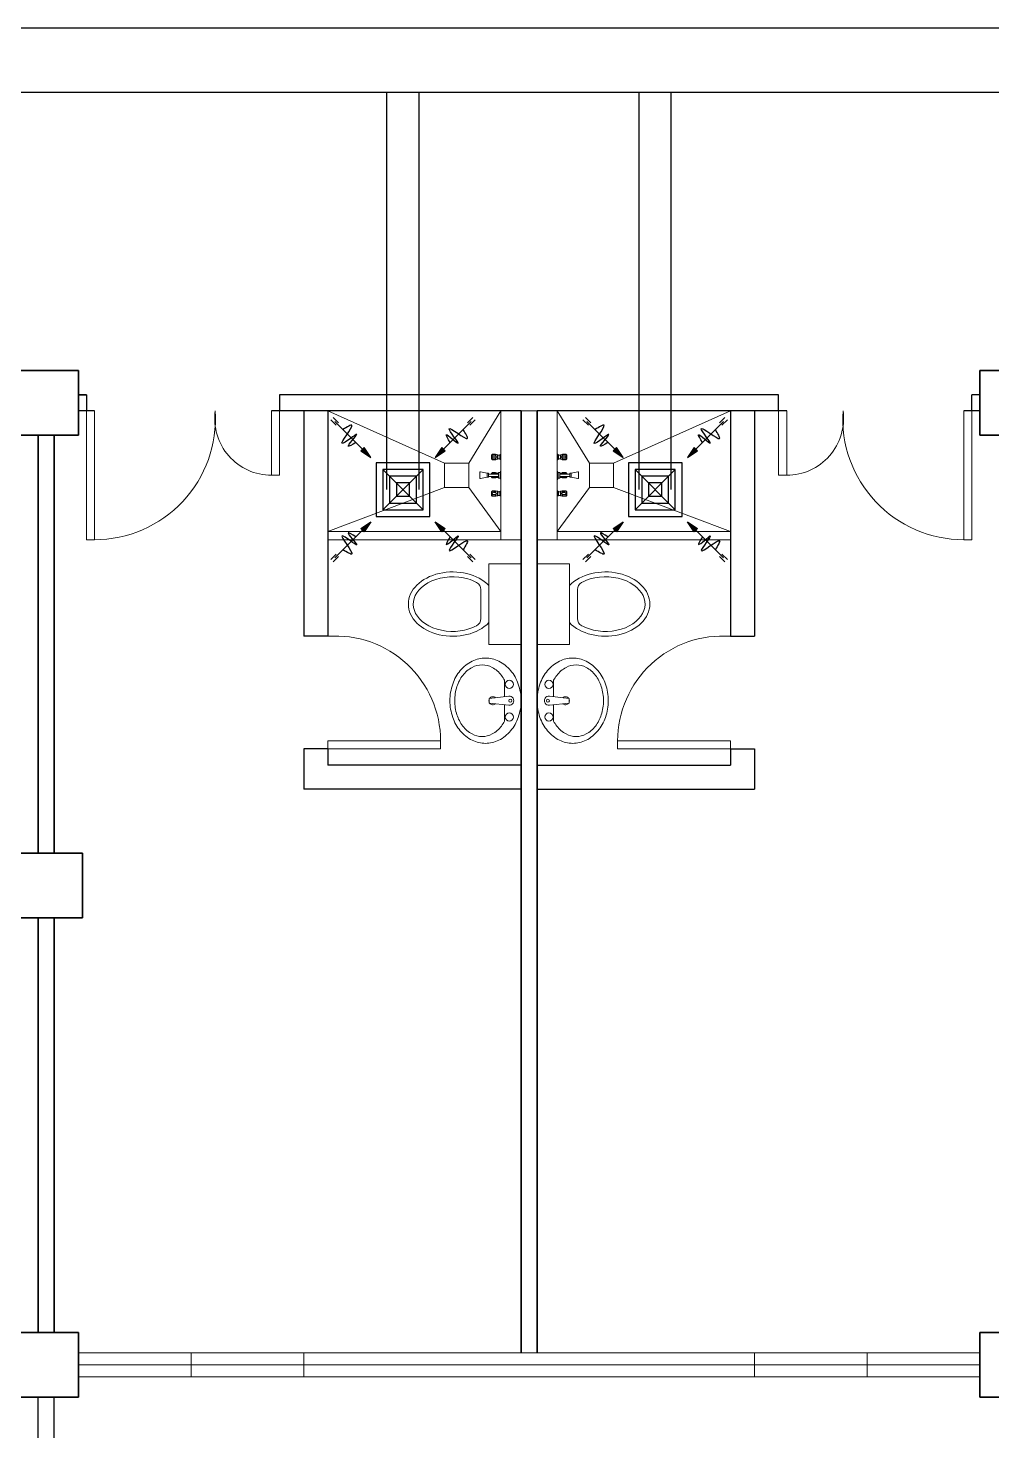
# Model space of a CAD drawing. Header units: millimetres. Extents: x 3 to 200, y 1 to 233.
# Drawn here: x 29.41 to 35.39, y 20.55 to 29.26 of the extents above; entities that cross this region are included whole.
import ezdxf

# ---------------------------------------------------------------- set-up
doc = ezdxf.new("R2010")
doc.units = ezdxf.units.MM
doc.header["$MEASUREMENT"] = 0
for name, color, linetype in [('AIR', 7, 'Continuous'), ('AIR-00', 8, 'Continuous'), ('AIR-03', 30, 'Continuous'), ('exhaust', 1, 'Continuous')]:
    doc.layers.add(name, color=color, linetype=linetype)

# ---------------------------------------------------------------- blocks, each defined once
blk = doc.blocks.new('GRILL-C-IN')
at = {"layer": 'AIR-00', "ltscale": 3}
for p, q in [((-0.601, 0.623), (-0.651, 0.674)), ((0.601, 0.623), (0.651, 0.674)), ((-0.623, 0.601), (-0.674, 0.651)), ((-0.637, 0.637), (-0.3, 0.3)), ((0.637, 0.637), (0.3, 0.3)), ((0.623, 0.601), (0.674, 0.651)), ((-0.637, -0.637), (-0.3, -0.3)), ((0.637, -0.637), (0.3, -0.3)), ((-0.623, -0.601), (-0.674, -0.651)), ((-0.601, -0.623), (-0.651, -0.674)), ((0.601, -0.623), (0.651, -0.674)), ((0.623, -0.601), (0.674, -0.651))]:
    blk.add_line(p, q, dxfattribs=at)
at = {"layer": 'AIR-00', "color": 50}
for p, q in [((-0.188, 0.187), (0.187, -0.188)), ((0.187, 0.187), (-0.188, -0.188))]:
    blk.add_line(p, q, dxfattribs=at)
at = {"layer": 'AIR-00', "ltscale": 3}
for points in [[(-0.362, 0.393), (-0.393, 0.362), (-0.3, 0.3)], [(0.393, 0.362), (0.362, 0.393), (0.3, 0.3)], [(-0.362, -0.393), (-0.393, -0.362), (-0.3, -0.3)], [(0.393, -0.362), (0.362, -0.393), (0.3, -0.3)]]:
    blk.add_lwpolyline(points, close=True, dxfattribs=at)
at = {"layer": 'AIR-00', "color": 50}
for points in [[(-0.188, -0.188), (0.187, -0.188), (0.187, 0.187), (-0.188, 0.187)], [(-0.125, -0.125), (0.125, -0.125), (0.125, 0.125), (-0.125, 0.125)], [(-0.062, -0.062), (0.062, -0.062), (0.062, 0.062), (-0.062, 0.062)]]:
    blk.add_lwpolyline(points, close=True, dxfattribs=at)
at = {"layer": 'AIR-00', "ltscale": 3}
for points in [[(-0.441, 0.441), (-0.512, 0.404), (-0.432, 0.514), (-0.568, 0.43), (-0.477, 0.6), (-0.561, 0.561)], [(0.441, 0.441), (0.404, 0.512), (0.514, 0.432), (0.43, 0.568), (0.6, 0.477), (0.561, 0.561)], [(-0.441, -0.441), (-0.512, -0.404), (-0.432, -0.514), (-0.568, -0.43), (-0.477, -0.6), (-0.561, -0.561)], [(0.441, -0.441), (0.404, -0.512), (0.514, -0.432), (0.43, -0.568), (0.6, -0.477), (0.561, -0.561)]]:
    blk.add_spline(points, degree=3, dxfattribs=at)
for points in [[(-0.3, 0.3), (-0.362, 0.393), (-0.393, 0.362)], [(0.3, 0.3), (0.393, 0.362), (0.362, 0.393)], [(-0.3, -0.3), (-0.362, -0.393), (-0.393, -0.362)], [(0.3, -0.3), (0.393, -0.362), (0.362, -0.393)]]:
    blk.add_solid(points, dxfattribs=at)
at = {"layer": 'AIR-03', "color": 6}
blk.add_lwpolyline([(-0.25, -0.25), (0.25, -0.25), (0.25, 0.25), (-0.25, 0.25)], close=True, dxfattribs=at)

msp = doc.modelspace()

# ---------------------------------------------------------------- linework, layer by layer
at = {"color": 8, "linetype": 'ByBlock', "lineweight": 25}
for p, q in [((29.7699, 26.9867), (29.7199, 26.9867)), ((29.7199, 26.9867), (29.7699, 26.9867)), ((29.7699, 26.9867), (29.7699, 26.8867)), ((34.0699, 26.9867), (30.9699, 26.9867)), ((30.9699, 26.9867), (30.9699, 26.8867)), ((34.0699, 26.8867), (34.0699, 26.9867)), ((35.3199, 26.9867), (35.2699, 26.9867)), ((35.2699, 26.8867), (35.2699, 26.9867)), ((29.8199, 26.8867), (29.7199, 26.8867)), ((32.4699, 26.8867), (30.9199, 26.8867)), ((32.3449, 26.8867), (31.2699, 26.8867)), ((32.4699, 21.0367), (32.4699, 26.8867)), ((32.4699, 26.8867), (32.4699, 21.0367)), ((32.5699, 21.0367), (32.5699, 26.8867)), ((32.5699, 26.8867), (32.5699, 21.0367)), ((34.1199, 26.8867), (32.5699, 26.8867)), ((35.3199, 26.8867), (35.2199, 26.8867)), ((29.4699, 24.1388), (29.4699, 26.7367)), ((29.4699, 26.7367), (29.4699, 24.1388)), ((29.5699, 24.1388), (29.5699, 26.7367)), ((29.5699, 26.7367), (29.5699, 24.1388)), ((29.4699, 21.1617), (29.4699, 23.7388)), ((29.4699, 23.7388), (29.4699, 21.1617)), ((29.5699, 21.1617), (29.5699, 23.7388)), ((29.5699, 23.7388), (29.5699, 21.1617)), ((29.4699, 18.1388), (29.4699, 20.7617)), ((29.5699, 18.1388), (29.5699, 20.7617))]:
    msp.add_line(p, q, dxfattribs=at)
at = {"color": 8, "linetype": 'ByBlock', "lineweight": 25, "ltscale": 0.3}
for p, q in [((31.1199, 26.8867), (31.1199, 25.4867)), ((31.2699, 26.8867), (31.2699, 25.4867)), ((33.7699, 26.8867), (33.7699, 25.4867)), ((33.9199, 26.8867), (33.9199, 25.4867)), ((31.2699, 25.4867), (31.1199, 25.4867)), ((33.7699, 25.4867), (33.9199, 25.4867)), ((31.1199, 24.7867), (31.1199, 24.5367)), ((31.2699, 24.7867), (31.1199, 24.7867)), ((31.2699, 24.7867), (31.2699, 24.6867)), ((33.7699, 24.7867), (33.7699, 24.6867)), ((33.7699, 24.7867), (33.9199, 24.7867)), ((33.9199, 24.7867), (33.9199, 24.5367)), ((32.4699, 24.6867), (31.2699, 24.6867)), ((32.5699, 24.6867), (33.7699, 24.6867)), ((32.4699, 24.5367), (31.1199, 24.5367)), ((32.5699, 24.5367), (33.9199, 24.5367))]:
    msp.add_line(p, q, dxfattribs=at)
at = {"color": 8, "linetype": 'ByBlock', "lineweight": 9, "ltscale": 0.3}
for p, q in [((31.9949, 26.5617), (31.2699, 26.8867)), ((32.1449, 26.5617), (32.3449, 26.8867)), ((32.8949, 26.5617), (32.6949, 26.8867)), ((33.0449, 26.5617), (33.7699, 26.8867)), ((31.9949, 26.4117), (31.2699, 26.1367)), ((32.1449, 26.4117), (32.3449, 26.1367)), ((32.8949, 26.4117), (32.6949, 26.1367)), ((33.0449, 26.4117), (33.7699, 26.1367))]:
    msp.add_line(p, q, dxfattribs=at)
at = {"color": 8, "linetype": 'ByBlock', "lineweight": 9}
for p, q in [((32.3449, 26.8867), (32.3449, 26.0867)), ((32.5699, 26.8867), (32.4699, 26.8867)), ((32.6949, 26.8867), (32.6949, 26.0867)), ((32.4699, 24.5011), (32.4699, 26.4511)), ((29.7199, 21.0367), (32.4699, 21.0367)), ((30.4199, 21.0367), (30.4199, 20.8867)), ((31.1199, 20.8867), (31.1199, 21.0367)), ((32.4699, 21.0367), (32.5699, 21.0367)), ((32.5699, 21.0367), (35.3199, 21.0367)), ((33.9199, 21.0367), (33.9199, 20.8867)), ((34.6199, 21.0367), (34.6199, 20.8867)), ((35.3199, 20.8867), (35.3199, 21.0367)), ((31.1199, 20.9617), (29.7199, 20.9617)), ((31.1199, 20.9617), (33.9199, 20.9617)), ((35.3199, 20.9617), (33.9199, 20.9617)), ((29.7199, 20.8867), (32.5699, 20.8867)), ((32.4699, 20.8867), (35.3199, 20.8867))]:
    msp.add_line(p, q, dxfattribs=at)
at = {"color": 8, "lineweight": 9}
for p, q in [((32.2862, 26.6134), (32.2862, 26.5873)), ((32.2862, 26.6134), (32.2877, 26.6134)), ((32.2862, 26.5873), (32.2877, 26.5873)), ((32.2877, 26.6134), (32.2896, 26.617)), ((32.2877, 26.6134), (32.2877, 26.5873)), ((32.2877, 26.5873), (32.2896, 26.5837)), ((32.2896, 26.617), (32.2896, 26.5837)), ((32.2896, 26.617), (32.3116, 26.617)), ((32.2896, 26.5837), (32.3116, 26.5837)), ((32.2983, 26.6064), (32.3105, 26.6064)), ((32.2983, 26.5943), (32.3105, 26.5943)), ((32.2984, 26.6135), (32.3106, 26.6135)), ((32.2984, 26.5873), (32.3106, 26.5873)), ((32.3116, 26.617), (32.3157, 26.6148)), ((32.3116, 26.6136), (32.3116, 26.6063)), ((32.3116, 26.5872), (32.3116, 26.5945)), ((32.3116, 26.5837), (32.3157, 26.5859)), ((32.3175, 26.6144), (32.3233, 26.6144)), ((32.3175, 26.5864), (32.3233, 26.5864)), ((32.3233, 26.6144), (32.3256, 26.6136)), ((32.3233, 26.6144), (32.3233, 26.5864)), ((32.3233, 26.5864), (32.3256, 26.5871)), ((32.3256, 26.6136), (32.3256, 26.5871)), ((32.3373, 26.6117), (32.3256, 26.6117)), ((32.3373, 26.589), (32.3256, 26.589)), ((32.3442, 26.6174), (32.3373, 26.614)), ((32.3373, 26.614), (32.3373, 26.5867)), ((32.3442, 26.5833), (32.3373, 26.5867)), ((32.3442, 26.6174), (32.3442, 26.5833)), ((32.3442, 26.6174), (32.3449, 26.6174)), ((32.3442, 26.5833), (32.3449, 26.5833)), ((32.3449, 26.6174), (32.3449, 26.5833)), ((32.6949, 26.6174), (32.6949, 26.5833)), ((32.6956, 26.6174), (32.6949, 26.6174)), ((32.6957, 26.5833), (32.6949, 26.5833)), ((32.6956, 26.6174), (32.6957, 26.5833)), ((32.6956, 26.6174), (32.7025, 26.614)), ((32.6957, 26.5833), (32.7025, 26.5867)), ((32.7025, 26.614), (32.7025, 26.5867)), ((32.7025, 26.6117), (32.7142, 26.6117)), ((32.7025, 26.589), (32.7142, 26.589)), ((32.7165, 26.6144), (32.7142, 26.6136)), ((32.7142, 26.6136), (32.7142, 26.5871)), ((32.7165, 26.5864), (32.7142, 26.5871)), ((32.7165, 26.6144), (32.7165, 26.5864)), ((32.7223, 26.6144), (32.7165, 26.6144)), ((32.7223, 26.5864), (32.7165, 26.5864)), ((32.7282, 26.617), (32.7241, 26.6148)), ((32.7282, 26.5837), (32.7241, 26.5859)), ((32.7502, 26.617), (32.7282, 26.617)), ((32.7282, 26.6136), (32.7282, 26.6063)), ((32.7282, 26.5872), (32.7282, 26.5945)), ((32.7502, 26.5837), (32.7282, 26.5837)), ((32.7414, 26.6135), (32.7292, 26.6135)), ((32.7414, 26.5873), (32.7292, 26.5873)), ((32.7415, 26.6064), (32.7293, 26.6064)), ((32.7415, 26.5943), (32.7293, 26.5943)), ((32.7502, 26.617), (32.7502, 26.5837)), ((32.7521, 26.6134), (32.7502, 26.617)), ((32.7521, 26.5873), (32.7502, 26.5837)), ((32.7521, 26.6134), (32.7521, 26.5873)), ((32.7536, 26.6134), (32.7521, 26.6134)), ((32.7536, 26.5873), (32.7521, 26.5873)), ((32.7536, 26.6134), (32.7536, 26.5873)), ((32.213, 26.4674), (32.213, 26.5061)), ((32.2595, 26.4991), (32.2176, 26.5076)), ((32.2671, 26.4991), (32.2595, 26.4991)), ((32.2595, 26.4991), (32.2595, 26.4744)), ((32.2595, 26.4991), (32.2595, 26.4744)), ((32.2671, 26.4744), (32.2671, 26.4991)), ((32.2671, 26.4943), (32.3295, 26.4943)), ((32.2862, 26.4998), (32.2862, 26.4943)), ((32.2862, 26.4998), (32.2877, 26.4998)), ((32.2877, 26.4998), (32.2896, 26.5034)), ((32.2877, 26.4998), (32.2877, 26.4943)), ((32.2896, 26.5034), (32.2896, 26.4943)), ((32.2896, 26.5034), (32.3116, 26.5034)), ((32.2984, 26.4998), (32.3106, 26.4998)), ((32.3116, 26.5034), (32.3157, 26.5012)), ((32.3116, 26.5), (32.3116, 26.4943)), ((32.3175, 26.5008), (32.3233, 26.5008)), ((32.3233, 26.5008), (32.3233, 26.4943)), ((32.3233, 26.5008), (32.3256, 26.5)), ((32.3256, 26.5), (32.3256, 26.4943)), ((32.3295, 26.4981), (32.3256, 26.4981)), ((32.3295, 26.4693), (32.3295, 26.5041)), ((32.3295, 26.5041), (32.3391, 26.5041)), ((32.3295, 26.4943), (32.3295, 26.4792)), ((32.3391, 26.5041), (32.3449, 26.5157)), ((32.3391, 26.4693), (32.3391, 26.5041)), ((32.3391, 26.5041), (32.3391, 26.4693)), ((32.3449, 26.5157), (32.3449, 26.4578)), ((32.7007, 26.5041), (32.6949, 26.5157)), ((32.6949, 26.5157), (32.6949, 26.4578)), ((32.7007, 26.4693), (32.7007, 26.5041)), ((32.7103, 26.5041), (32.7007, 26.5041)), ((32.7007, 26.5041), (32.7007, 26.4693)), ((32.7103, 26.4693), (32.7103, 26.5041)), ((32.7103, 26.4981), (32.7142, 26.4981)), ((32.7727, 26.4943), (32.7103, 26.4943)), ((32.7103, 26.4943), (32.7103, 26.4792)), ((32.7165, 26.5008), (32.7142, 26.5)), ((32.7142, 26.5), (32.7142, 26.4943)), ((32.7165, 26.5008), (32.7165, 26.4943)), ((32.7224, 26.5008), (32.7165, 26.5008)), ((32.7282, 26.5034), (32.7242, 26.5012)), ((32.7502, 26.5034), (32.7282, 26.5034)), ((32.7282, 26.5), (32.7282, 26.4943)), ((32.7414, 26.4998), (32.7292, 26.4998)), ((32.7502, 26.5034), (32.7502, 26.4943)), ((32.7521, 26.4998), (32.7502, 26.5034)), ((32.7521, 26.4998), (32.7521, 26.4943)), ((32.7536, 26.4998), (32.7521, 26.4998)), ((32.7536, 26.4998), (32.7536, 26.4943)), ((32.7727, 26.4991), (32.7803, 26.4991)), ((32.7727, 26.4744), (32.7727, 26.4991)), ((32.7803, 26.4991), (32.8222, 26.5076)), ((32.7803, 26.4991), (32.7803, 26.4744)), ((32.7803, 26.4991), (32.7803, 26.4744)), ((32.8268, 26.4674), (32.8268, 26.5061)), ((32.2595, 26.4744), (32.2176, 26.4659)), ((32.2595, 26.4744), (32.2671, 26.4744)), ((32.3295, 26.4792), (32.2671, 26.4792)), ((32.2862, 26.4792), (32.2862, 26.4737)), ((32.2862, 26.4737), (32.2877, 26.4737)), ((32.2877, 26.4792), (32.2877, 26.4737)), ((32.2877, 26.4737), (32.2896, 26.4701)), ((32.2896, 26.4792), (32.2896, 26.4701)), ((32.2896, 26.4701), (32.3116, 26.4701)), ((32.2984, 26.4737), (32.3106, 26.4737)), ((32.3116, 26.4735), (32.3116, 26.4792)), ((32.3116, 26.4701), (32.3157, 26.4723)), ((32.3174, 26.4727), (32.3233, 26.4727)), ((32.3233, 26.4792), (32.3233, 26.4727)), ((32.3233, 26.4727), (32.3256, 26.4735)), ((32.3256, 26.4792), (32.3256, 26.4735)), ((32.3295, 26.4754), (32.3256, 26.4754)), ((32.3391, 26.4693), (32.3295, 26.4693)), ((32.3449, 26.4578), (32.3391, 26.4693)), ((32.6949, 26.4578), (32.7007, 26.4693)), ((32.7007, 26.4693), (32.7103, 26.4693)), ((32.7103, 26.4792), (32.7727, 26.4792)), ((32.7103, 26.4754), (32.7142, 26.4754)), ((32.7142, 26.4792), (32.7142, 26.4735)), ((32.7165, 26.4727), (32.7142, 26.4735)), ((32.7165, 26.4792), (32.7165, 26.4727)), ((32.7224, 26.4727), (32.7165, 26.4727)), ((32.7282, 26.4701), (32.7242, 26.4723)), ((32.7282, 26.4735), (32.7282, 26.4792)), ((32.7502, 26.4701), (32.7282, 26.4701)), ((32.7414, 26.4737), (32.7292, 26.4737)), ((32.7502, 26.4792), (32.7502, 26.4701)), ((32.7521, 26.4737), (32.7502, 26.4701)), ((32.7521, 26.4792), (32.7521, 26.4737)), ((32.7536, 26.4737), (32.7521, 26.4737)), ((32.7536, 26.4792), (32.7536, 26.4737)), ((32.7803, 26.4744), (32.7727, 26.4744)), ((32.7803, 26.4744), (32.8222, 26.4659)), ((32.2862, 26.3862), (32.2877, 26.3862)), ((32.2862, 26.3862), (32.2862, 26.36)), ((32.2862, 26.36), (32.2877, 26.36)), ((32.2877, 26.3862), (32.2896, 26.3898)), ((32.2877, 26.3862), (32.2877, 26.36)), ((32.2877, 26.36), (32.2896, 26.3564)), ((32.2896, 26.3898), (32.3116, 26.3898)), ((32.2896, 26.3898), (32.2896, 26.3564)), ((32.2896, 26.3564), (32.3116, 26.3564)), ((32.2983, 26.3792), (32.3104, 26.3792)), ((32.2983, 26.367), (32.3104, 26.367)), ((32.2984, 26.3862), (32.3106, 26.3862)), ((32.2984, 26.36), (32.3106, 26.36)), ((32.3116, 26.3898), (32.3156, 26.3876)), ((32.3116, 26.3863), (32.3116, 26.379)), ((32.3116, 26.3599), (32.3116, 26.3672)), ((32.3116, 26.3564), (32.3156, 26.3586)), ((32.3174, 26.3871), (32.3233, 26.3871)), ((32.3174, 26.3591), (32.3233, 26.3591)), ((32.3233, 26.3871), (32.3233, 26.3591)), ((32.3233, 26.3871), (32.3256, 26.3864)), ((32.3233, 26.3591), (32.3256, 26.3598)), ((32.3256, 26.3864), (32.3256, 26.3598)), ((32.3373, 26.3845), (32.3256, 26.3845)), ((32.3373, 26.3617), (32.3256, 26.3617)), ((32.3441, 26.3901), (32.3373, 26.3867)), ((32.3373, 26.3867), (32.3373, 26.3595)), ((32.3441, 26.3561), (32.3373, 26.3595)), ((32.3441, 26.3901), (32.3449, 26.3901)), ((32.3441, 26.3901), (32.3441, 26.3561)), ((32.3441, 26.3561), (32.3449, 26.3561)), ((32.3449, 26.3901), (32.3449, 26.3561)), ((32.6957, 26.3901), (32.6949, 26.3901)), ((32.6949, 26.3901), (32.6949, 26.3561)), ((32.6957, 26.3561), (32.6949, 26.3561)), ((32.6957, 26.3901), (32.7025, 26.3867)), ((32.6957, 26.3901), (32.6957, 26.3561)), ((32.6957, 26.3561), (32.7025, 26.3595)), ((32.7025, 26.3867), (32.7025, 26.3595)), ((32.7025, 26.3845), (32.7142, 26.3845)), ((32.7025, 26.3617), (32.7142, 26.3617)), ((32.7165, 26.3871), (32.7142, 26.3864)), ((32.7142, 26.3864), (32.7142, 26.3598)), ((32.7165, 26.3591), (32.7142, 26.3598)), ((32.7224, 26.3871), (32.7165, 26.3871)), ((32.7165, 26.3871), (32.7165, 26.3591)), ((32.7224, 26.3591), (32.7165, 26.3591)), ((32.7282, 26.3898), (32.7242, 26.3876)), ((32.7283, 26.3564), (32.7242, 26.3586)), ((32.7502, 26.3898), (32.7282, 26.3898)), ((32.7282, 26.3863), (32.7282, 26.379)), ((32.7283, 26.3599), (32.7283, 26.3672)), ((32.7502, 26.3564), (32.7283, 26.3564)), ((32.7414, 26.3862), (32.7293, 26.3862)), ((32.7414, 26.36), (32.7293, 26.36)), ((32.7415, 26.3792), (32.7294, 26.3792)), ((32.7415, 26.367), (32.7294, 26.367)), ((32.7521, 26.3862), (32.7502, 26.3898)), ((32.7502, 26.3898), (32.7502, 26.3564)), ((32.7521, 26.36), (32.7502, 26.3564)), ((32.7536, 26.3862), (32.7521, 26.3862)), ((32.7521, 26.3862), (32.7521, 26.36)), ((32.7536, 26.36), (32.7521, 26.36)), ((32.7536, 26.3862), (32.7536, 26.36)), ((32.4699, 25.9367), (32.2699, 25.9367)), ((32.2699, 25.9367), (32.2699, 25.4367)), ((32.4699, 25.4367), (32.4699, 25.9367)), ((32.5699, 25.9367), (32.7699, 25.9367)), ((32.5699, 25.4367), (32.5699, 25.9367)), ((32.7699, 25.9367), (32.7699, 25.4367)), ((32.2199, 25.7773), (32.2199, 25.5963)), ((32.8199, 25.7773), (32.8199, 25.5963)), ((32.2699, 25.4367), (32.4699, 25.4367)), ((32.7699, 25.4367), (32.5699, 25.4367)), ((32.272, 25.1012), (32.3939, 25.1146)), ((32.7678, 25.1012), (32.6459, 25.1146)), ((32.272, 25.0722), (32.3939, 25.0589)), ((32.7678, 25.0722), (32.6459, 25.0589))]:
    msp.add_line(p, q, dxfattribs=at)
at = {"color": 8, "linetype": 'ByBlock', "lineweight": 35}
for points in [[(29.3199, 27.1367), (29.7199, 27.1367), (29.7199, 26.7367), (29.3199, 26.7367)], [(35.3199, 27.1367), (35.7199, 27.1367), (35.7199, 26.7367), (35.3199, 26.7367)], [(29.3449, 24.1388), (29.7449, 24.1388), (29.7449, 23.7388), (29.3449, 23.7388)], [(29.3199, 21.1617), (29.7199, 21.1617), (29.7199, 20.7617), (29.3199, 20.7617)], [(35.3199, 21.1617), (35.7199, 21.1617), (35.7199, 20.7617), (35.3199, 20.7617)]]:
    msp.add_lwpolyline(points, close=True, dxfattribs=at)
at = {"color": 8, "lineweight": 13, "ltscale": 0.03}
for points in [[(29.8199, 26.8867), (29.7699, 26.8867), (29.7699, 26.0867), (29.8199, 26.0867)], [(30.9699, 26.8867), (30.9199, 26.8867), (30.9199, 26.4867), (30.9699, 26.4867)], [(34.0699, 26.8867), (34.1199, 26.8867), (34.1199, 26.4867), (34.0699, 26.4867)], [(35.2199, 26.8867), (35.2699, 26.8867), (35.2699, 26.0867), (35.2199, 26.0867)], [(31.2699, 24.7867), (31.2699, 24.8367), (31.9699, 24.8367), (31.9699, 24.7867)], [(33.7699, 24.7867), (33.7699, 24.8367), (33.0699, 24.8367), (33.0699, 24.7867)]]:
    msp.add_lwpolyline(points, close=True, dxfattribs=at)
at = {"color": 8, "linetype": 'ByBlock', "lineweight": 9, "ltscale": 0.03}
for points in [[(32.1449, 26.4117), (32.1449, 26.5617), (31.9949, 26.5617), (31.9949, 26.4117)], [(32.8949, 26.4117), (32.8949, 26.5617), (33.0449, 26.5617), (33.0449, 26.4117)]]:
    msp.add_lwpolyline(points, close=True, dxfattribs=at)
at = {"color": 8, "linetype": 'ByBlock', "lineweight": 9, "ltscale": 0.3}
for points in [[(32.3449, 26.1367), (31.2699, 26.1367), (31.2699, 26.0867), (32.4699, 26.0867), (32.4699, 26.0867)], [(32.6949, 26.1367), (33.7699, 26.1367), (33.7699, 26.0867), (32.5699, 26.0867), (32.5699, 26.0867)]]:
    msp.add_lwpolyline(points, dxfattribs=at)
at = {"color": 8, "lineweight": 9}
for points in [[(32.2489, 25.3517, 0.11576), (32.1664, 25.3324, 0.104047), (32.0926, 25.2741, 0.090875), (32.0453, 25.1902, 0.083344), (32.0279, 25.0867, 0.083344), (32.0453, 24.9833, 0.090875), (32.0926, 24.8994, 0.104047), (32.1664, 24.8411, 0.11576), (32.2489, 24.8217, 0.11576), (32.3314, 24.8411, 0.104047), (32.4052, 24.8994, 0.090875), (32.4525, 24.9833, 0.083344), (32.4699, 25.0867, 0.083344), (32.4525, 25.1902, 0.090875), (32.4052, 25.2741, 0.104047), (32.3314, 25.3324, 0.11576)], [(32.7909, 25.3517, -0.11576), (32.8734, 25.3324, -0.104047), (32.9472, 25.2741, -0.090875), (32.9945, 25.1902, -0.083344), (33.0119, 25.0867, -0.083344), (32.9945, 24.9833, -0.090875), (32.9472, 24.8994, -0.104047), (32.8734, 24.8411, -0.11576), (32.7909, 24.8217, -0.11576), (32.7084, 24.8411, -0.104047), (32.6346, 24.8994, -0.090875), (32.5873, 24.9833, -0.083344), (32.5699, 25.0867, -0.083344), (32.5873, 25.1902, -0.090875), (32.6346, 25.2741, -0.104047), (32.7084, 25.3324, -0.11576)]]:
    msp.add_lwpolyline(points, format="xyb", close=True, dxfattribs=at)
for points in [[(32.2279, 25.3092, 0.124838), (32.1653, 25.2934, 0.105788), (32.1077, 25.2441, 0.086697), (32.0714, 25.1743, 0.076776), (32.0579, 25.0867, 0.076776), (32.0714, 24.9991, 0.086697), (32.1077, 24.9294, 0.105788), (32.1653, 24.8801, 0.124838), (32.2279, 24.8642, 0.124838), (32.2905, 24.8801, 0.105788), (32.3481, 24.9294, 0.040067), (32.3679, 24.9601), (32.3679, 25.0624, 0.040067)], [(32.3679, 25.1111), (32.3679, 25.2133, 0.040067), (32.3481, 25.2441, 0.105788), (32.2905, 25.2934, 0.124838), (32.2279, 25.3092, 0.124838)], [(32.8119, 25.3092, -0.124838), (32.8745, 25.2934, -0.105788), (32.9321, 25.2441, -0.086697), (32.9684, 25.1743, -0.076776), (32.9819, 25.0867, -0.076776), (32.9684, 24.9991, -0.086697), (32.9321, 24.9294, -0.105788), (32.8745, 24.8801, -0.124838), (32.8119, 24.8642, -0.124838), (32.7493, 24.8801, -0.105788), (32.6917, 24.9294, -0.040067), (32.6719, 24.9601), (32.6719, 25.0624, -0.040067)], [(32.6719, 25.1111), (32.6719, 25.2133, -0.040067), (32.6917, 25.2441, -0.105788), (32.7493, 25.2934, -0.124838), (32.8119, 25.3092, -0.124838)]]:
    msp.add_lwpolyline(points, format="xyb", dxfattribs=at)
for centre, radius in [((32.3969, 25.1883), 0.0255), ((32.6429, 25.1883), 0.0255), ((32.4034, 25.0867), 0.0095), ((32.6364, 25.0867), 0.0095), ((32.3969, 24.9851), 0.0255), ((32.6429, 24.9851), 0.0255)]:
    msp.add_circle(centre, radius, dxfattribs=at)
at = {"color": 8, "lineweight": 13, "ltscale": 0.03}
for centre, radius, start, end in [((29.8199, 26.8383), 0.7516, 270, 3.69522), ((30.9199, 26.8399), 0.3531, 172.37185, 270), ((34.1199, 26.8399), 0.3531, 270, 7.62815), ((35.2199, 26.8383), 0.7516, 176.30478, 270), ((31.3181, 24.8367), 0.6518, 0, 94.24219), ((33.7217, 24.8367), 0.6518, 85.75781, 180)]:
    msp.add_arc(centre, radius, start, end, dxfattribs=at)
at = {"color": 8, "lineweight": 9}
for centre, radius, start, end in [((32.1699, 25.7773), 0.05, 0, 61.84994), ((32.8699, 25.7773), 0.05, 118.15006, 180), ((32.1699, 25.5963), 0.05, 298.00836, 360), ((32.8699, 25.5963), 0.05, 180, 241.99164), ((32.2949, 25.0867), 0.025, 161.37929, 198.62071), ((32.3657, 25.0867), 0.0948, 171.20259, 188.79741), ((32.2949, 25.0867), 0.025, 48.79782, 143.69319), ((32.3969, 25.0867), 0.028, 263.75449, 96.24551), ((32.6429, 25.0867), 0.028, 83.75449, 276.24551), ((32.7449, 25.0867), 0.025, 36.30681, 131.20218), ((32.6741, 25.0867), 0.0948, 351.20259, 8.79741), ((32.7449, 25.0867), 0.025, 341.37929, 18.62071), ((32.2949, 25.0867), 0.025, 216.30681, 311.20218), ((32.7449, 25.0867), 0.025, 228.79782, 323.69319)]:
    msp.add_arc(centre, radius, start, end, dxfattribs=at)
for centre, major_axis, ratio, start_param, end_param in [((32.2941, 26.6004), (0.00268, 0.00268), 1, 1.643677, 3.068487), ((32.2992, 26.6261), (0.00896, 0.00896), 1, 3.15309, 3.864175), ((32.2992, 26.5746), (-0.00896, 0.00896), 1, -0.722807, -0.011722), ((32.2991, 26.596), (0.00738, 0.00738), 1, 0.858879, 1.643677), ((32.2991, 26.6047), (-0.00738, 0.00738), 1, 1.497691, 2.282489), ((32.3105, 26.6026), (0.00268, 0.00268), 1, 0.157647, 0.785286), ((32.3105, 26.5981), (0.00268, 0.00268), 1, 3.926878, 4.554518), ((32.3106, 26.6172), (-0.00268, 0.00268), 1, 2.356082, 2.983721), ((32.3106, 26.5835), (-0.00268, 0.00268), 1, -1.41315, -0.785511), ((32.3053, 26.5956), (-0.00887, 0.00887), 1, 4.509022, 4.870036), ((32.3053, 26.6052), (-0.00887, 0.00887), 1, 2.983721, 3.344735), ((32.3045, 26.6286), (-0.0118, 0.0118), 1, 2.876824, 3.009049), ((32.3045, 26.5721), (0.0118, 0.0118), 1, 0.132318, 0.264544), ((32.3175, 26.6182), (-0.00268, 0.00268), 1, 1.862141, 2.356082), ((32.3175, 26.5826), (-0.00268, 0.00268), 1, -0.785511, -0.291569), ((32.3126, 26.6004), (0.00268, 0.00268), 1, 4.915531, 6.079819), ((32.2992, 26.5125), (0.00896, 0.00896), 1, 3.15309, 3.864175), ((32.3106, 26.5036), (0.00268, 0.00268), 1, 3.926878, 4.554518), ((32.3045, 26.515), (-0.0118, 0.0118), 1, 2.876824, 3.009049), ((32.3175, 26.5045), (0.00268, 0.00268), 1, 3.432937, 3.926878), ((32.8236, 26.5041), (-0.00268, -0.00268), 1, 2.92514, 4.295202), ((32.2162, 26.4694), (-0.00268, 0.00268), 1, 1.354119, 2.724181), ((32.2992, 26.461), (0.00896, 0.00896), 1, 0.847989, 1.559075), ((32.3106, 26.4699), (0.00268, 0.00268), 1, 0.157647, 0.785286), ((32.3045, 26.4585), (-0.0118, 0.0118), 1, -1.438478, -1.306252), ((32.3174, 26.4689), (0.00268, 0.00268), 1, 0.785286, 1.279227), ((32.294, 26.3731), (0.00268, 0.00268), 1, 1.643677, 3.068487), ((32.2992, 26.3988), (0.00896, 0.00896), 1, 3.15309, 3.864175), ((32.2992, 26.3474), (-0.00896, 0.00896), 1, -0.722807, -0.011722), ((32.2991, 26.3688), (0.00738, 0.00738), 1, 0.858879, 1.643677), ((32.2991, 26.3774), (-0.00738, 0.00738), 1, 1.497691, 2.282489), ((32.3104, 26.3754), (0.00268, 0.00268), 1, 0.157647, 0.785286), ((32.3104, 26.3708), (0.00268, 0.00268), 1, 3.926878, 4.554518), ((32.3106, 26.39), (-0.00268, 0.00268), 1, 2.356082, 2.983721), ((32.3106, 26.3562), (-0.00268, 0.00268), 1, -1.41315, -0.785511), ((32.3053, 26.3683), (-0.00887, 0.00887), 1, 4.509022, 4.870036), ((32.3053, 26.3779), (-0.00887, 0.00887), 1, 2.983721, 3.344735), ((32.3045, 26.4014), (0.0118, 0.0118), 1, 4.44762, 4.579846), ((32.3045, 26.3448), (0.0118, 0.0118), 1, 0.132318, 0.264544), ((32.3174, 26.3909), (-0.00268, 0.00268), 1, 1.862141, 2.356082), ((32.3174, 26.3553), (-0.00268, 0.00268), 1, -0.785511, -0.291569), ((32.3126, 26.3731), (0.00268, 0.00268), 1, 4.915531, 6.079819), ((32.0449, 25.6867), (0.275, 0), 0.727273, 0.612555, 5.670631)]:
    msp.add_ellipse(centre, major_axis=major_axis, ratio=ratio, start_param=start_param, end_param=end_param, dxfattribs=at)
at = {"color": 8, "lineweight": 9, "extrusion": (2.88216e-41, -4.99074e-41, -1)}
for centre, major_axis, start_param, end_param in [((32.7223, 26.6182), (0.00268, -0.00268), 0.291344, 0.785286), ((32.7223, 26.5826), (0.00268, -0.00268), 3.926878, 4.42082), ((32.7272, 26.6004), (-0.00268, -0.00268), 0.203142, 1.36743), ((32.7345, 26.5956), (-0.00887, -0.00887), 1.36743, 1.728443), ((32.7345, 26.6052), (0.00887, -0.00887), 1.412925, 1.773938), ((32.7353, 26.6286), (-0.0118, -0.0118), -0.264769, -0.132543), ((32.7353, 26.5721), (-0.0118, -0.0118), 1.703115, 1.83534), ((32.7292, 26.6172), (-0.00268, -0.00268), -0.785511, -0.157871), ((32.7292, 26.5835), (0.00268, -0.00268), 3.299239, 3.926878), ((32.7293, 26.6026), (0.00268, -0.00268), 3.299239, 3.926878), ((32.7293, 26.5981), (0.00268, -0.00268), 0.785286, 1.412925), ((32.7406, 26.6261), (-0.00896, -0.00896), -1.559299, -0.848214), ((32.7406, 26.5746), (0.00896, -0.00896), 3.989582, 4.700667), ((32.7407, 26.596), (0.00738, -0.00738), 4.000472, 4.78527), ((32.7407, 26.6047), (-0.00738, -0.00738), 4.639283, 5.424081), ((32.7457, 26.6004), (0.00268, -0.00268), 4.78527, 6.21008), ((32.7224, 26.5045), (-0.00268, -0.00268), -1.279452, -0.785511), ((32.7353, 26.515), (0.0118, -0.0118), 1.306028, 1.438253), ((32.7292, 26.5036), (-0.00268, -0.00268), -0.785511, -0.157871), ((32.7406, 26.5125), (0.00896, -0.00896), 0.011497, 0.722582), ((32.7224, 26.4689), (0.00268, -0.00268), 3.926878, 4.42082), ((32.7353, 26.4585), (0.0118, -0.0118), 3.273911, 3.406137), ((32.7292, 26.4699), (0.00268, -0.00268), 3.299239, 3.926878), ((32.7406, 26.461), (-0.00896, -0.00896), 2.418785, 3.129871), ((32.8236, 26.4694), (0.00268, -0.00268), 6.066508, 7.43657), ((32.7224, 26.3909), (-0.00268, -0.00268), -1.279452, -0.785511), ((32.7224, 26.3553), (-0.00268, -0.00268), 2.356082, 2.850023), ((32.7272, 26.3731), (-0.00268, -0.00268), 0.203142, 1.36743), ((32.7345, 26.3683), (0.00887, -0.00887), 2.938226, 3.299239), ((32.7345, 26.3779), (-0.00887, -0.00887), -0.157871, 0.203142), ((32.7353, 26.4014), (-0.0118, -0.0118), -0.264769, -0.132543), ((32.7353, 26.3448), (-0.0118, -0.0118), 1.703115, 1.83534), ((32.7293, 26.39), (0.00268, -0.00268), 0.785286, 1.412925), ((32.7293, 26.3562), (-0.00268, -0.00268), 1.728443, 2.356082), ((32.7294, 26.3754), (0.00268, -0.00268), 3.299239, 3.926878), ((32.7294, 26.3708), (0.00268, -0.00268), 0.785286, 1.412925), ((32.7406, 26.3988), (-0.00896, -0.00896), -1.559299, -0.848214), ((32.7406, 26.3474), (-0.00896, -0.00896), 2.418785, 3.129871), ((32.7407, 26.3688), (0.00738, -0.00738), 4.000472, 4.78527), ((32.7407, 26.3774), (0.00738, -0.00738), 6.21008, 6.994878), ((32.7458, 26.3731), (-0.00268, -0.00268), 3.214474, 4.639283)]:
    msp.add_ellipse(centre, major_axis=major_axis, ratio=1, start_param=start_param, end_param=end_param, dxfattribs=at)
at = {"color": 8, "lineweight": 9, "extrusion": (-2.88216e-41, -4.99074e-41, -1)}
msp.add_ellipse((32.2162, 26.5041), major_axis=(-0.00268, 0.00268), ratio=1, start_param=6.066732, end_param=7.436794, dxfattribs=at)
at = {"color": 8, "lineweight": 9, "extrusion": (0, 0, -1)}
msp.add_ellipse((32.9949, 25.6867), major_axis=(-0.275, 0), ratio=0.727273, start_param=0.612555, end_param=5.670631, dxfattribs=at)
at = {"color": 8, "lineweight": 9}
for points in [[(32.1935, 25.8214), (32.1771, 25.8302), (32.159, 25.8376), (32.0679, 25.8645), (31.9806, 25.8594), (31.8491, 25.8016), (31.8077, 25.7515), (31.7943, 25.6534), (31.8202, 25.6013), (31.9314, 25.5272), (32.0151, 25.5094), (32.1289, 25.525), (32.1638, 25.5365), (32.1934, 25.5522)], [(32.8463, 25.8214), (32.8627, 25.8302), (32.8808, 25.8376), (32.9719, 25.8645), (33.0592, 25.8594), (33.1907, 25.8016), (33.2321, 25.7515), (33.2455, 25.6534), (33.2196, 25.6013), (33.1084, 25.5272), (33.0247, 25.5094), (32.9109, 25.525), (32.876, 25.5365), (32.8464, 25.5522)]]:
    msp.add_open_spline(points, degree=3, knots=[0.937253, 0.937253, 0.937253, 0.937253, 1.185372, 1.185372, 2.113864, 2.113864, 3.042356, 3.042356, 3.970847, 3.970847, 4.899339, 4.899339, 5.346062, 5.346062, 5.346062, 5.346062], dxfattribs=at)
at = {"layer": 'exhaust'}
for p, q in [((54.608, 29.2645), (21.4681, 29.2645)), ((54.608, 28.8645), (21.4681, 28.8645)), ((31.6366, 26.3976), (31.6366, 28.8645)), ((31.8366, 26.3976), (31.8366, 28.8645)), ((33.2032, 26.3976), (33.2032, 28.8645)), ((33.4032, 26.3976), (33.4032, 28.8645))]:
    msp.add_line(p, q, dxfattribs=at)

# ---------------------------------------------------------------- block references
at = {"layer": 'AIR', "xscale": 0.6658363358532475, "yscale": 0.6658363358532475, "zscale": 0.6658363358532475}
for p in [(31.7366, 26.3976), (33.3032, 26.3976)]:
    msp.add_blockref('GRILL-C-IN', p, dxfattribs=at)

doc.saveas('drawing.dxf')
